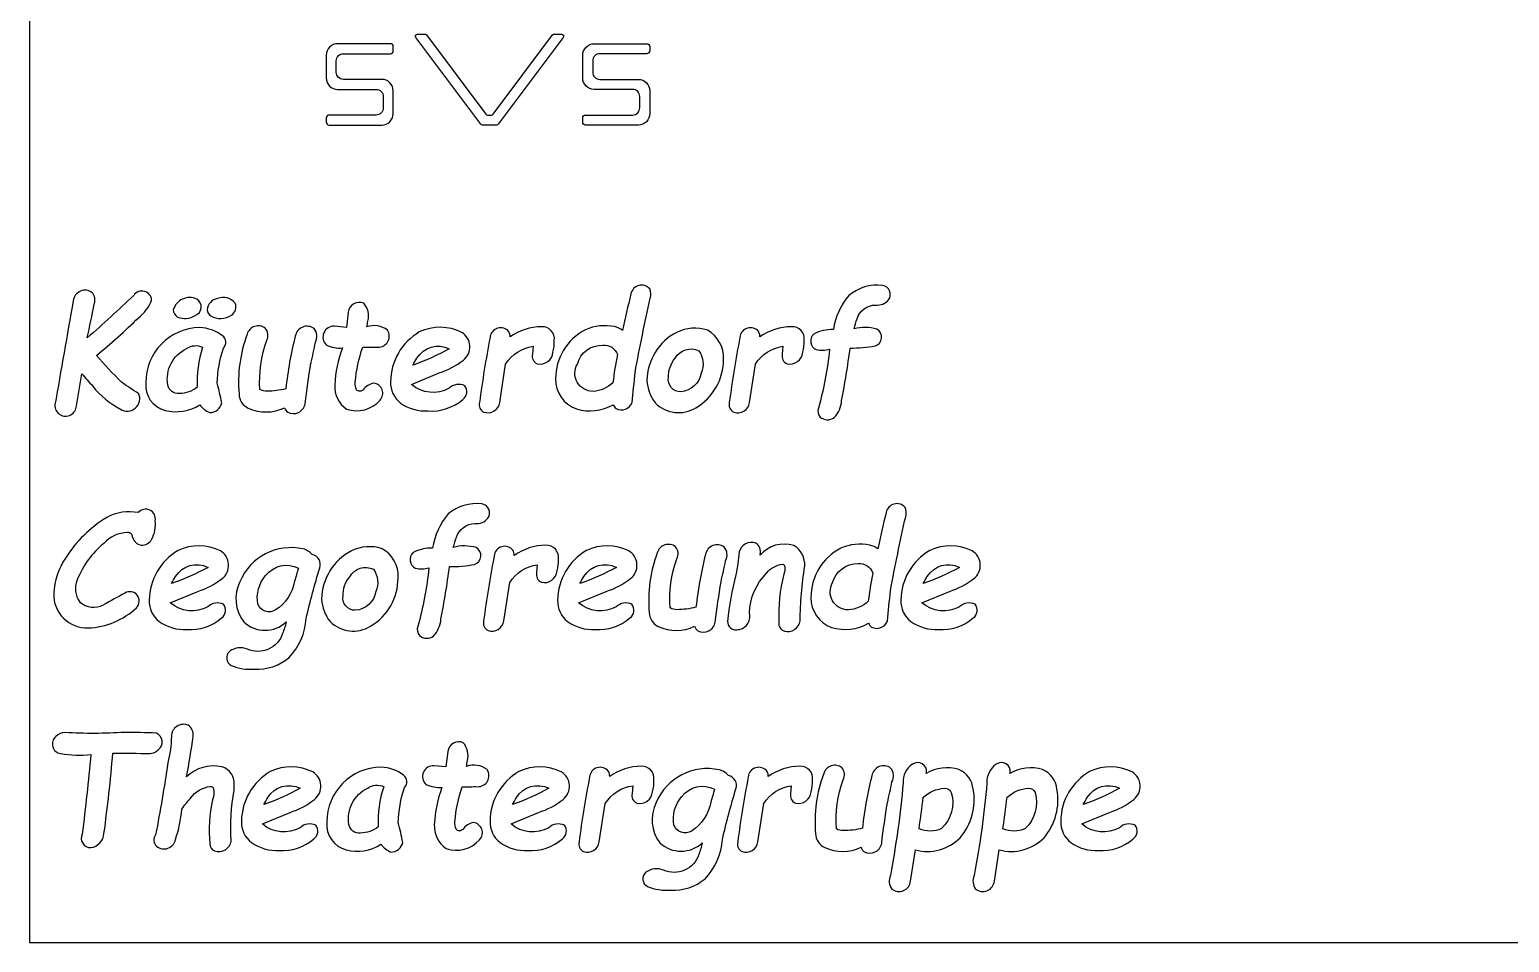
# Model space of a CAD drawing. Header units: millimetres. Extents: x -440 to 0, y -340 to 310.
# Drawn here: x -440 to -232.3, y 0 to 128.1 of the extents above; entities that cross this region are included whole.
import ezdxf

# ---------------------------------------------------------------- set-up
doc = ezdxf.new("R2010")
doc.units = ezdxf.units.MM
doc.layers.get('0').update_dxf_attribs({"linetype": 'CONTINUOUS'})

msp = doc.modelspace()

# ---------------------------------------------------------------- linework, layer by layer
msp.add_lwpolyline([(-440, 260), (-440, 0), (0, 0)], close=True)
for points in [[(-376.43, 114.68, -0.23596), (-376.67, 114.8), (-385.8, 126.97, -0.618176), (-385.56, 127.45), (-384.56, 127.45, -0.23596), (-384.32, 127.33), (-375.97, 116.2, 0.23596), (-375.73, 116.08), (-375.19, 116.08, 0.23596), (-374.95, 116.2), (-366.6, 127.33, -0.23596), (-366.36, 127.45), (-365.36, 127.45, -0.618176), (-365.12, 126.97), (-374.25, 114.8, -0.23596), (-374.49, 114.68)], [(-397.97, 114.69), (-396.57, 114.69), (-390.57, 114.69, 0.414214), (-388.97, 116.29), (-388.97, 119.49, 0.414214), (-390.57, 121.09), (-395.97, 121.09, -0.414214), (-396.97, 122.09), (-396.97, 123.69, -0.414214), (-395.97, 124.69), (-389.37, 124.69, 0.414214), (-388.97, 125.09), (-388.97, 125.69, 0.414214), (-389.37, 126.09), (-395.97, 126.09), (-396.77, 126.09, 0.414214), (-398.37, 124.49), (-398.37, 121.29, 0.414214), (-396.77, 119.69), (-395.97, 119.69), (-391.37, 119.69, -0.414214), (-390.37, 118.69), (-390.37, 117.09, -0.414214), (-391.37, 116.09), (-396.29, 116.09), (-397.97, 116.09, 0.414214), (-398.37, 115.69), (-398.37, 115.09, 0.414214)], [(-360.97, 122.09, 0.414214), (-359.97, 121.09), (-354.57, 121.09, -0.414214), (-352.97, 119.49), (-352.97, 116.29, -0.414214), (-354.57, 114.69), (-360.57, 114.69), (-361.97, 114.69, -0.414214), (-362.37, 115.09), (-362.37, 115.69, -0.414214), (-361.97, 116.09), (-360.29, 116.09), (-355.37, 116.09, 0.414214), (-354.37, 117.09), (-354.37, 118.69, 0.414214), (-355.37, 119.69), (-359.97, 119.69), (-360.77, 119.69, -0.414214), (-362.37, 121.29), (-362.37, 124.49, -0.414214), (-360.77, 126.09), (-359.97, 126.09), (-353.37, 126.09, -0.414214), (-352.97, 125.69), (-352.97, 125.09, -0.414214), (-353.37, 124.69), (-359.97, 124.69, 0.414214), (-360.97, 123.69)], [(-431.2, 91.16, 0.590129), (-433.87, 90.04, 0.000991), (-436.44, 75.42, 1.013945), (-433.43, 75.3), (-432.68, 79.8, 0.008431), (-431.14, 78.04, 0.104998), (-427.24, 74.83, 0.747921), (-424.7, 77.04, -0.023803), (-427.11, 78.61, -0.018061), (-430.62, 82.36, 0.023937), (-424.72, 87.64, 0.138992), (-422.87, 90.09, 0.726923), (-425.39, 90.78, -0.008723), (-431.9, 84.82, 0.002764), (-430.92, 89.58, 0.264461)], [(-352.89, 90.39, 0.181046), (-352.97, 91.7, 0.623316), (-355.61, 90.99, 0.013745), (-356.77, 85.86, 0.112881), (-357.93, 86.4, 0.154835), (-362, 85.96, 0.281366), (-366.18, 79.06, 0.325312), (-363.27, 74.86, 0.209658), (-358.09, 75.45, 0.158546), (-357.68, 74.9, 0.450222), (-355.45, 75.75, 0.002293), (-355.02, 79.98, -0.010359)], [(-329.63, 83.17, 0.126386), (-327.73, 83.23, -0.043727), (-329.3, 74.97, 0.268151), (-329.07, 73.72, 0.343768), (-327.08, 73.63, 0.16863), (-326.04, 76.02, 0.017021), (-324.85, 83.39, 0.047328), (-321.33, 83.69, 0.665652), (-321.09, 86.05, 0.139564), (-324.3, 86.09, -0.022191), (-323.86, 87.5, -0.330547), (-321.26, 89.43, 0.255179), (-319.44, 90.17, 0.56578), (-320.31, 92.18, 0.211543), (-325.01, 90.77, 0.141918), (-327.2, 85.99, 0.134789), (-329.95, 85.35, 0.521377)], [(-419.84, 88.76, 0.243901), (-419.23, 87.75, 0.246364), (-416.75, 87.97, 0.624858), (-416.52, 90.27, 0.453042)], [(-414.58, 87.91, 0.29809), (-411.68, 88.03, 0.386129), (-411.16, 89.67, 0.34138), (-413.61, 90.34, 0.355524), (-415.08, 88.75, 0.213406)], [(-397.18, 78.22, 0.266978), (-395.51, 74.83, 0.304647), (-390.82, 76.08, 0.611138), (-391.7, 78.48, 0.188742), (-393.19, 77.52, -0.4525), (-394.1, 77.54, -0.132001), (-394.29, 78.6, -0.064788), (-393.25, 83.5, -0.008474), (-391.12, 83.52, 0.609869), (-389.77, 85.91, 0.255111), (-392.66, 86.36, 0.004269), (-392.53, 87.19, 0.252811), (-393.1, 89.67, 0.507407), (-395.28, 88.45), (-395.54, 86.3), (-397.22, 86.45, 0.697935), (-398.36, 83.84, 0.137644), (-396.11, 83.41, 0.073628)], [(-423.7, 78.53, 0.372906), (-420.97, 74.65, 0.205885), (-416.1, 75.43, 0.133276), (-414.72, 74.34, 0.360216), (-413.04, 75.7, 0.018559), (-413.68, 78.45, -0.07037), (-412.8, 83.39, 0.462614), (-412.92, 85.12, 0.149976), (-416.1, 86.27, 0.411116)], [(-400.06, 86.13, 0.552722), (-402.71, 85.08, 0.034525), (-404.04, 77.67, -0.057428), (-406.69, 77.34, -0.13806), (-407.67, 77.59, -0.107254), (-406.72, 84.48, 0.308305), (-406.92, 86.18, 0.527285), (-409.47, 85.34, 0.110343), (-410.61, 76.93, 0.282492), (-409.32, 74.98, 0.222977), (-404.23, 75.01, 0.163725), (-403.78, 74.39, 0.509801), (-401.33, 75.58, -0.009296), (-400.52, 81.26), (-400.52, 81.24, 0.007816), (-399.89, 84.21, 0.302622)], [(-384.07, 74.57, 0.196941), (-379.2, 76.18, 0.424228), (-378.93, 78.11, 0.302415), (-381.13, 77.76, -0.318006), (-386.4, 78.29), (-382.53, 79.9, 0.087613), (-379.12, 81.71, 0.525611), (-379.35, 85.59, 0.229285), (-385.31, 85.65, 0.262812), (-389.35, 78.67, 0.240072), (-387.96, 75.68, 0.166618)], [(-373.19, 81.14, -0.222007), (-369.33, 83.64), (-369.43, 82.55, 0.369404), (-368.75, 81.19, 0.459333), (-366.56, 82.8, 0.090177), (-366.37, 84.44, 0.475871), (-368.13, 86.39, 0.151771), (-372.56, 84.96, 0.120267), (-372.73, 85.67, 0.683379), (-375.38, 84.88, 0.015042), (-376.86, 75.76, 0.367772), (-376.24, 74.41, 0.471103), (-374.03, 75.76)], [(-349.18, 85.6, 0.275108), (-353.36, 78.83, 0.154125), (-352.17, 75.67, 0.343777), (-346.49, 75.01, 0.269441), (-342.63, 81.82, 0.291755), (-344.88, 85.9, 0.196234)], [(-333.07, 86.39, 0.151771), (-337.5, 84.96, 0.120267), (-337.67, 85.67, 0.683379), (-340.32, 84.88, 0.015042), (-341.8, 75.76, 0.367772), (-341.18, 74.41, 0.471103), (-338.96, 75.76), (-338.13, 81.14, -0.222007), (-334.27, 83.64), (-334.37, 82.55, 0.369404), (-333.69, 81.19, 0.459333), (-331.5, 82.8, 0.090177), (-331.3, 84.44, 0.475871)], [(-417.96, 83.33, -0.281812), (-415.73, 83.5, 0.090198), (-416.48, 77.89, -0.166702), (-419, 77.01, -0.396552), (-420.6, 78.2, -0.337952)], [(-385.65, 81.97, -0.39485), (-381.1, 83.28, -0.040437), (-386.21, 81.01, -0.034484)], [(-359.57, 83.81, -0.347504), (-357.51, 82.47, 0.019525), (-358.14, 78.53, -0.183131), (-360.93, 77.32, -0.581622), (-363.13, 81.14, -0.346785)], [(-345.75, 79.88, -0.346155), (-348.62, 77.26, -0.468413), (-350.35, 79.26, -0.184865), (-349.39, 81.97, -0.39559), (-346.07, 83.02, -0.261574)], [(-377.56, 53.03, 0.665652), (-377.33, 55.39, 0.139564), (-380.54, 55.43, -0.022191), (-380.09, 56.84, -0.330547), (-377.5, 58.77, 0.255179), (-375.68, 59.52, 0.56578), (-376.55, 61.53, 0.211543), (-381.24, 60.11, 0.141918), (-383.44, 55.33, 0.134789), (-386.19, 54.69, 0.521377), (-385.87, 52.51, 0.126386), (-383.96, 52.57, -0.043727), (-385.53, 44.31, 0.268151), (-385.3, 43.06, 0.343768), (-383.32, 42.97, 0.16863), (-382.27, 45.37, 0.017021), (-381.08, 52.73, 0.047328)], [(-319.62, 45.09, 0.002293), (-319.19, 49.33, -0.010359), (-317.05, 59.73, 0.181046), (-317.14, 61.04, 0.623316), (-319.78, 60.34, 0.013745), (-320.94, 55.2, 0.112881), (-322.09, 55.74, 0.154835), (-326.17, 55.3, 0.281366), (-330.35, 48.4, 0.325312), (-327.44, 44.2, 0.209658), (-322.26, 44.79, 0.158546), (-321.84, 44.24, 0.450222)], [(-342.05, 45.02, 0.440748), (-340.77, 43.87, 0.484719), (-338.98, 46.18, -0.190652), (-336.54, 51.85, -0.196506), (-334.37, 53.06, -0.315913), (-334.06, 52.88, -0.176551), (-334.15, 51.68, 0.073516), (-334.85, 44.86, 0.374939), (-334.07, 43.68, 0.444898), (-331.87, 45.1, -0.033234), (-331.22, 52.78, 0.283254), (-332.76, 55.71, 0.297942), (-337.47, 54.32), (-337.47, 54.45, 0.334523), (-338.1, 56.02, 0.442803), (-340.43, 54.78, -0.03066), (-340.89, 51.58, 0.035345)], [(-420.26, 47.63), (-416.39, 49.24, 0.087613), (-412.98, 51.05, 0.525611), (-413.21, 54.93, 0.229285), (-419.17, 54.99, 0.262812), (-423.21, 48.01, 0.240072), (-421.82, 45.02, 0.166618), (-417.93, 43.91, 0.196941), (-413.06, 45.52, 0.424228), (-412.79, 47.45, 0.302415), (-414.99, 47.1, -0.318006)], [(-404, 44.96, -0.041305), (-404.5, 43.34, -0.445876), (-409.43, 41.14, 0.262819), (-411.92, 40.85, 0.534856), (-411.69, 38.85, 0.118147), (-408.44, 38.35, 0.190007), (-403.61, 39.94, 0.17741), (-401.18, 45.47, -0.013471), (-399.29, 52.56, 0.468429), (-400.34, 54.41, 0.165561), (-401.62, 55.21, 0.362606), (-410.48, 50.61, 0.28832), (-409.95, 44.96, 0.390259)], [(-399.02, 48.18, 0.154125), (-397.83, 45.01, 0.343777), (-392.16, 44.36, 0.269441), (-388.29, 51.16, 0.291755), (-390.54, 55.24, 0.196234), (-394.84, 54.94, 0.275108)], [(-375.66, 43.76, 0.471103), (-373.45, 45.1), (-372.61, 50.49, -0.222007), (-368.75, 52.98), (-368.85, 51.89, 0.369404), (-368.17, 50.53, 0.459333), (-365.98, 52.14, 0.090177), (-365.79, 53.78, 0.475871), (-367.55, 55.73, 0.151771), (-371.98, 54.3, 0.120267), (-372.15, 55.01, 0.683379), (-374.8, 54.22, 0.015042), (-376.28, 45.1, 0.367772)], [(-357.68, 47.1, -0.318006), (-362.95, 47.63), (-359.08, 49.24, 0.087613), (-355.67, 51.05, 0.525611), (-355.9, 54.93, 0.229285), (-361.86, 54.99, 0.262812), (-365.9, 48.01, 0.240072), (-364.51, 45.02, 0.166618), (-360.62, 43.91, 0.196941), (-355.75, 45.52, 0.424228), (-355.48, 47.45, 0.302415)], [(-342.33, 53.55, 0.302622), (-342.51, 55.47, 0.552722), (-345.15, 54.42, 0.034525), (-346.48, 47.02, -0.057428), (-349.14, 46.68, -0.13806), (-350.11, 46.93, -0.107254), (-349.16, 53.82, 0.308305), (-349.36, 55.52, 0.527285), (-351.91, 54.68, 0.110343), (-353.05, 46.27, 0.282492), (-351.77, 44.32, 0.222977), (-346.68, 44.35, 0.163725), (-346.22, 43.73, 0.509801), (-343.78, 44.92, -0.009296), (-342.96, 50.6), (-342.96, 50.58, 0.007816)], [(-307.3, 47.45, 0.302415), (-309.5, 47.1, -0.318006), (-314.77, 47.63), (-310.9, 49.24, 0.087613), (-307.49, 51.05, 0.525611), (-307.72, 54.93, 0.229285), (-313.68, 54.99, 0.262812), (-317.73, 48.01, 0.240072), (-316.33, 45.02, 0.166618), (-312.44, 43.91, 0.196941), (-307.57, 45.52, 0.424228)], [(-414.96, 52.62, -0.040437), (-420.07, 50.36, -0.034484), (-419.51, 51.32, -0.39485)], [(-402.28, 52.52, -0.004861), (-402.81, 50.69, -0.211257), (-405.51, 46.64, -0.483274), (-407.97, 47.47, -0.226091), (-406.88, 51.46, -0.362772)], [(-395.06, 51.31, -0.39559), (-391.73, 52.36, -0.261574), (-391.41, 49.22, -0.346155), (-394.29, 46.6, -0.468413), (-396.01, 48.61, -0.184865)], [(-362.2, 51.32, -0.39485), (-357.65, 52.62, -0.040437), (-362.76, 50.36, -0.034484)], [(-322.3, 47.88, -0.183131), (-325.09, 46.66, -0.581622), (-327.3, 50.48, -0.346785), (-323.73, 53.15, -0.347504), (-321.68, 51.81, 0.019525)], [(-314.02, 51.32, -0.39485), (-309.48, 52.62, -0.040437), (-314.58, 50.36, -0.034484)], [(-435.03, 29.43, 0.225031), (-436.31, 28.87, 0.655309), (-435.65, 26.49, 0.065401), (-431.4, 26.36, -0.006258), (-432.61, 15.19, 0.567931), (-431.42, 13.3, 0.355464), (-429.56, 15.27, 0.014243), (-428.32, 26.55, -0.004651), (-423.11, 26.5, 0.204563), (-421.94, 27.04, 0.576522), (-422.21, 29.36, 0.010045), (-426.67, 29.47, -0.029249)], [(-411.7, 14.3, -0.058257), (-411.31, 21.35, 0.02256), (-411.28, 22.01, 0.367777), (-413.03, 24.64, 0.251548), (-417.99, 23.22, 0.018441), (-417.05, 28.92, 0.288954), (-417.75, 30.48, 0.519554), (-420.1, 28.92, -0.054457), (-420.59, 25.18, -0.009928), (-422.31, 15.11, 0.373895), (-422.17, 13.48, 0.564335), (-419.53, 14.43, 0.05629), (-418.62, 18.69, -0.035486), (-417.41, 20.26, -0.213344), (-414.61, 21.88, -0.301683), (-414.23, 21.67, -0.165179), (-414.32, 20, 0.083805), (-414.69, 13.83, 0.288331), (-414.05, 12.84, 0.486656)], [(-379.22, 15.86, -0.4525), (-380.13, 15.87, -0.132001), (-380.31, 16.93, -0.064788), (-379.28, 21.83, -0.008474), (-377.14, 21.85, 0.609869), (-375.79, 24.24, 0.255111), (-378.69, 24.7, 0.004269), (-378.56, 25.53, 0.252811), (-379.13, 28.01, 0.507407), (-381.31, 26.78), (-381.57, 24.63), (-383.24, 24.79, 0.697935), (-384.38, 22.17, 0.137644), (-382.14, 21.75, 0.073628), (-383.2, 16.56, 0.266978), (-381.53, 13.16, 0.304647), (-376.84, 14.41, 0.611138), (-377.72, 16.81, 0.188742)], [(-314.14, 23.82, 0.683618), (-316.11, 24.99, 0.272814), (-317.4, 22.37, -0.023738), (-319.2, 9.4, 0.266299), (-319, 7.48, 0.585949), (-316.36, 8.6), (-315.67, 12.97, 0.270953), (-309.4, 14.69, 0.227065), (-307.58, 21.49, 0.273449), (-309.59, 24.25, 0.20889), (-314.18, 23.71)], [(-307.24, 7.48, 0.585949), (-304.6, 8.6), (-303.91, 12.97, 0.270953), (-297.64, 14.69, 0.227065), (-295.82, 21.49, 0.273449), (-297.83, 24.25, 0.20889), (-302.42, 23.71), (-302.38, 23.82, 0.683618), (-304.35, 24.99, 0.272814), (-305.64, 22.37, -0.023738), (-307.44, 9.4, 0.266299)], [(-402.04, 16.09, -0.318006), (-407.32, 16.62), (-403.45, 18.23, 0.087613), (-400.03, 20.05, 0.525611), (-400.27, 23.93, 0.229285), (-406.22, 23.98, 0.262812), (-410.27, 17.01, 0.240072), (-408.87, 14.01, 0.166618), (-404.99, 12.9, 0.196941), (-400.12, 14.52, 0.424228), (-399.84, 16.45, 0.302415)], [(-387.63, 14.03, 0.018559), (-388.26, 16.78, -0.07037), (-387.39, 21.72, 0.462614), (-387.51, 23.46, 0.149976), (-390.69, 24.6, 0.411116), (-398.28, 16.87, 0.372906), (-395.55, 12.98, 0.205885), (-390.69, 13.76, 0.133276), (-389.3, 12.68, 0.360216)], [(-371.33, 23.98, 0.262812), (-375.38, 17.01, 0.240072), (-373.98, 14.01, 0.166618), (-370.09, 12.9, 0.196941), (-365.23, 14.52, 0.424228), (-364.95, 16.45, 0.302415), (-367.15, 16.09, -0.318006), (-372.43, 16.62), (-368.56, 18.23, 0.087613), (-365.14, 20.05, 0.525611), (-365.38, 23.93, 0.229285)], [(-355.45, 20.89, 0.369404), (-354.78, 19.53, 0.459333), (-352.58, 21.13, 0.090177), (-352.39, 22.78, 0.475871), (-354.15, 24.72, 0.151771), (-358.59, 23.29, 0.120267), (-358.76, 24, 0.683379), (-361.41, 23.22, 0.015042), (-362.89, 14.1, 0.367772), (-362.27, 12.75, 0.471103), (-360.05, 14.1), (-359.21, 19.48, -0.222007), (-355.36, 21.97)], [(-346.09, 12.33, -0.445876), (-351.03, 10.13, 0.262819), (-353.52, 9.84, 0.534856), (-353.29, 7.85, 0.118147), (-350.04, 7.34, 0.190007), (-345.21, 8.93, 0.17741), (-342.78, 14.46, -0.013471), (-340.88, 21.56, 0.468429), (-341.94, 23.4, 0.165561), (-343.21, 24.21, 0.362606), (-352.07, 19.61, 0.28832), (-351.54, 13.96, 0.390259), (-345.59, 13.96, -0.041305)], [(-333.1, 21.97), (-333.2, 20.89, 0.369404), (-332.52, 19.53, 0.459333), (-330.33, 21.13, 0.090177), (-330.13, 22.78, 0.475871), (-331.9, 24.72, 0.151771), (-336.33, 23.29, 0.120267), (-336.5, 24, 0.683379), (-339.15, 23.22, 0.015042), (-340.63, 14.1, 0.367772), (-340.01, 12.75, 0.471103), (-337.79, 14.1), (-336.96, 19.48, -0.222007)], [(-322.87, 12.73, 0.509801), (-320.42, 13.91, -0.009296), (-319.61, 19.6), (-319.61, 19.58, 0.007816), (-318.98, 22.54, 0.302622), (-319.16, 24.46, 0.552722), (-321.8, 23.41, 0.034525), (-323.13, 16.01, -0.057428), (-325.78, 15.68, -0.13806), (-326.76, 15.92, -0.107254), (-325.81, 22.82, 0.308305), (-326.01, 24.52, 0.527285), (-328.56, 23.68, 0.110343), (-329.7, 15.26, 0.282492), (-328.41, 13.31, 0.222977), (-323.32, 13.34, 0.163725)], [(-292.33, 16.62), (-288.46, 18.23, 0.087613), (-285.05, 20.05, 0.525611), (-285.29, 23.93, 0.229285), (-291.24, 23.98, 0.262812), (-295.29, 17.01, 0.240072), (-293.89, 14.01, 0.166618), (-290, 12.9, 0.196941), (-285.13, 14.52, 0.424228), (-284.86, 16.45, 0.302415), (-287.06, 16.09, -0.318006)], [(-402.02, 21.62, -0.040437), (-407.12, 19.35, -0.034484), (-406.57, 20.31, -0.39485)], [(-393.59, 15.34, -0.396552), (-395.18, 16.53, -0.337952), (-392.54, 21.66, -0.281812), (-390.31, 21.83, 0.090198), (-391.06, 16.22, -0.166702)], [(-367.13, 21.62, -0.040437), (-372.23, 19.35, -0.034484), (-371.68, 20.31, -0.39485)], [(-347.11, 15.63, -0.483274), (-349.57, 16.46, -0.226091), (-348.47, 20.46, -0.362772), (-343.87, 21.51, -0.004861), (-344.41, 19.69, -0.211257)], [(-312.02, 15.96, -0.209515), (-315.17, 15.94, 0.007407), (-314.58, 20.36, -0.164209), (-311.6, 21.64, -0.320907), (-310.65, 21.04, -0.277811)], [(-299.84, 21.64, -0.320907), (-298.89, 21.04, -0.277811), (-300.26, 15.96, -0.209515), (-303.41, 15.94, 0.007407), (-302.82, 20.36, -0.164209)], [(-291.58, 20.31, -0.39485), (-287.04, 21.62, -0.040437), (-292.14, 19.35, -0.034484)]]:
    msp.add_lwpolyline(points, format="xyb", close=True)
for centre, radius, start, end in [((-426.05, 53.98), 6.45, 78.3861, 118.9095), ((-423.71, 59.41), 1.37, -10.0298, 139.404), ((-420.22, 44.8), 17.32, 121.1076, 148.2903), ((-426.54, 58.63), 4.21, -29.6528, 7.483), ((-426.26, 53.13), 4.37, 90.1637, 139.4015), ((-426.17, 56.88), 0.63, -2.8944, 99.4001), ((-424.16, 57.17), 1.42, 193.3102, 333.8066), ((-421.83, 46.4), 12.32, 129.0055, 158.8014), ((-427.49, 48.64), 9.13, 144.8122, 178.1471), ((-430.51, 49.61), 3.07, 156.0836, 217.363), ((-431.92, 48.82), 4.7, 178.5926, 271.7898), ((33926.79, -62983.93), 71786.55, 118.5907064, 118.5934577), ((-425.93, 47.89), 1.32, -45.1242, 121.9936), ((-431, 50.08), 3.04, 230.2384, 296.3852), ((-432.17, 54.6), 10.48, 272.1753, 313.232)]:
    msp.add_arc(centre, radius, start, end)

doc.saveas('drawing.dxf')
